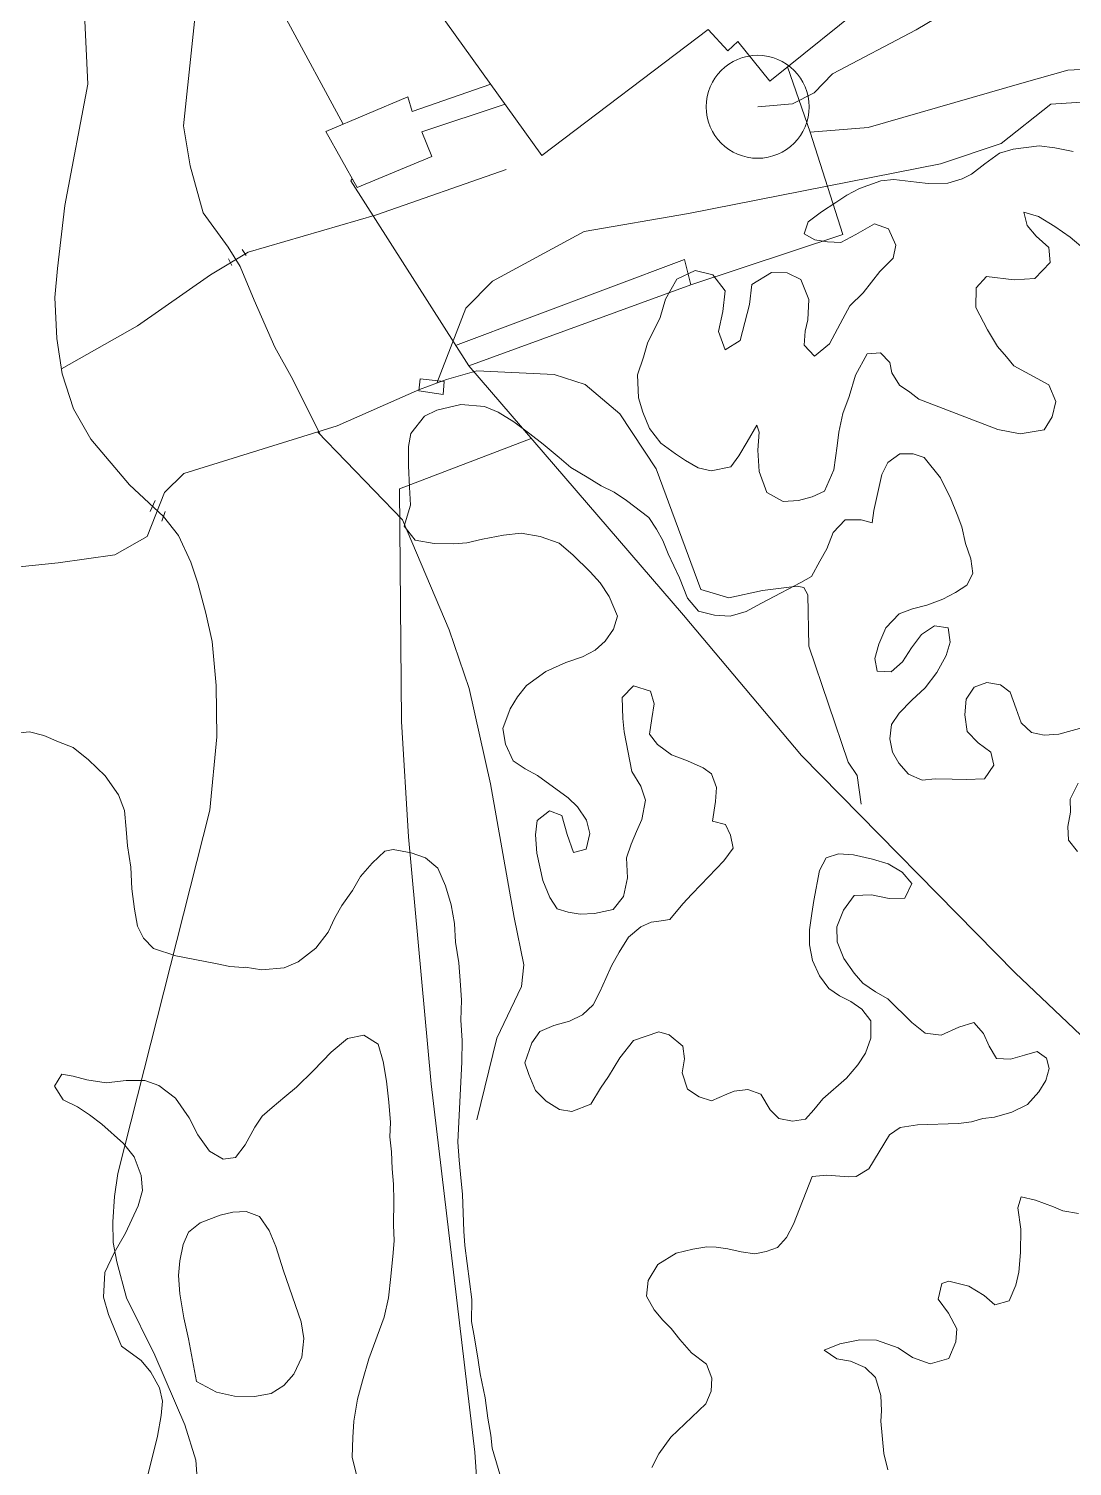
# Model space of a CAD drawing. Header units: metres. Extents: x 4652992 to 4879070, y 2074171 to 2309877.
# Drawn here: x 4654432.9 to 4654473.4, y 2308153 to 2308208.8 of the extents above; entities that cross this region are included whole.
import ezdxf

# ---------------------------------------------------------------- set-up
doc = ezdxf.new("R2010")
doc.units = ezdxf.units.M
doc.header["$MEASUREMENT"] = 0
doc.linetypes.add('DGN Style 3', pattern=[92.779933, 66.271381, -26.508552])
for name, color, linetype, lineweight in [('Level 1', 2, 'Continuous', 0), ('Level 14', 6, 'Continuous', 0), ('Level 20', 30, 'DGN Style 3', 0), ('Level 30', 5, 'Continuous', 0), ('Level 31', 38, 'Continuous', 0), ('Level 35', 4, 'Continuous', 0), ('Level 37', 3, 'Continuous', 0), ('Level 40', 1, 'Continuous', 0), ('Level 47', 6, 'Continuous', 0)]:
    doc.layers.add(name, color=color, linetype=linetype, lineweight=lineweight)

# ---------------------------------------------------------------- blocks, each defined once
blk = doc.blocks.new('TANQUE_1')
at = {"layer": 'Level 14'}
blk.add_circle((-0.000006, 0.000025, 0.000008), 2, dxfattribs=at)

msp = doc.modelspace()

# ---------------------------------------------------------------- linework, layer by layer
at = {"layer": 'Level 1'}
for points in [[(4654439.457403, 2308151.751344, 1341.28), (4654439.359841, 2308153.199563, 1341.24), (4654438.925565, 2308154.56282, 1341.2), (4654437.76087, 2308157.269176, 1341), (4654436.663024, 2308159.494144, 1340.96), (4654436.281782, 2308160.892442, 1340.84), (4654436.141632, 2308161.649942, 1340.78), (4654436.130352, 2308162.442585, 1340.78), (4654436.192087, 2308163.43349, 1340.68), (4654436.322229, 2308164.319576, 1340.64), (4654439.904414, 2308178.43187, 1340), (4654440.169428, 2308181.282296, 1339.96), (4654440.144365, 2308183.278478, 1339.82), (4654439.995239, 2308184.980162, 1339.82), (4654439.74652, 2308186.078477, 1339.82), (4654439.437658, 2308187.249566, 1339.8), (4654439.15839, 2308188.065164, 1339.8), (4654438.68415, 2308189.101979, 1339.78), (4654438.100387, 2308189.841401, 1339.72), (4654436.785996, 2308191.060686, 1339.7), (4654435.272978, 2308192.836314, 1339.62), (4654434.602615, 2308194.018576, 1339.6), (4654434.16834, 2308195.381833, 1339.58), (4654433.961572, 2308196.745395, 1339.52), (4654433.880853, 2308198.342259, 1339.5), (4654433.985372, 2308199.461446, 1339.5), (4654434.270566, 2308201.912656, 1339.5), (4654435.160467, 2308206.628051, 1339), (4654434.899601, 2308212.106367, 1338.78)], [(4654451.417009, 2308203.305475, 1341.12), (4654446.370184, 2308201.551406, 1340.64), (4654441.395543, 2308200.094989, 1340), (4654439.922817, 2308199.225379, 1339.76), (4654437.093927, 2308197.235635, 1339.74), (4654434.14025, 2308195.567073, 1339.571849)]]:
    msp.add_polyline3d(points, dxfattribs=at)
at = {"layer": 'Level 20', "linetype": 'Continuous'}
for points in [[(4654444.182394, 2308193.016031, 1340.904366), (4654443.124265, 2308195.152902, 1341.044366), (4654442.429672, 2308196.41701, 1340.784366), (4654441.62687, 2308198.239752, 1340.384366), (4654441.081566, 2308199.548895, 1340.144366), (4654440.611658, 2308200.291023, 1340.064366), (4654439.639393, 2308201.629042, 1340.024366), (4654439.130486, 2308203.450991, 1339.964366), (4654438.871855, 2308205.005801, 1339.904366), (4654439.49975, 2308210.904809, 1339.704366), (4654439.365889, 2308212.463903, 1339.644366), (4654438.826708, 2308213.940147, 1339.604366), (4654437.73503, 2308216.344342, 1339.564366), (4654436.244155, 2308218.832787, 1339.604366), (4654434.160039, 2308222.135314, 1339.584366), (4654432.759313, 2308224.681275, 1339.604366)], [(4654461.182444, 2308205.744275, 1342.069872), (4654462.539701, 2308205.861125, 1342.459872), (4654463.373479, 2308206.28621, 1343.389872), (4654464.085351, 2308207.026098, 1344.229872), (4654467.343739, 2308208.72741, 1344.899872), (4654469.5675, 2308210.068834, 1344.999872)], [(4654448.716677, 2308195.011702, 1341.157201), (4654449.845841, 2308197.926313, 1340.937201), (4654450.880913, 2308198.972164, 1340.937201), (4654454.440459, 2308200.902059, 1341.237201), (4654458.495232, 2308201.600442, 1341.317201), (4654468.279661, 2308203.527356, 1343.357201), (4654470.645682, 2308204.322972, 1343.637201), (4654472.57432, 2308205.850521, 1344.077201), (4654478.766001, 2308206.250539, 1345.497201), (4654481.399141, 2308206.51767, 1345.637201), (4654483.743614, 2308206.251684, 1345.777201), (4654485.136678, 2308206.00358, 1345.837201), (4654486.493462, 2308206.006819, 1345.877201), (4654487.425192, 2308206.038779, 1345.877201), (4654489.087936, 2308205.825184, 1345.897201), (4654489.748274, 2308205.883919, 1345.857201), (4654491.300985, 2308206.074297, 1345.757201), (4654491.899381, 2308205.993788, 1345.697201), (4654492.829744, 2308205.812806, 1345.677201), (4654493.846693, 2308205.674486, 1345.677201), (4654494.913773, 2308205.967284, 1345.697201), (4654500.703471, 2308208.843296, 1345.957201)], [(4654429.204076, 2308187.550342, 1341.257201), (4654434.00816, 2308188.033259, 1340.397201), (4654436.210094, 2308188.347408, 1339.857201), (4654437.465494, 2308189.059405, 1339.777201), (4654438.138479, 2308190.763908, 1339.617201), (4654438.890676, 2308191.50566, 1339.717201), (4654444.850325, 2308193.362491, 1341.077201), (4654448.051144, 2308194.763137, 1341.197201), (4654449.09586, 2308195.153321, 1341.237201), (4654450.266899, 2308195.486365, 1341.397201), (4654453.281088, 2308195.35467, 1341.677201), (4654454.476712, 2308194.965361, 1341.857201), (4654455.829733, 2308193.82571, 1341.917201), (4654457.237477, 2308191.682694, 1342.697201), (4654458.97549, 2308186.998122, 1344.437201), (4654460.062793, 2308186.677419, 1344.697201), (4654461.363399, 2308186.967898, 1344.857201), (4654462.711834, 2308187.126225, 1345.777201), (4654462.980703, 2308187.08482, 1345.897201), (4654463.132141, 2308186.793502, 1345.977201), (4654463.167802, 2308184.802322, 1346.377201), (4654464.698906, 2308180.298687, 1347.597201), (4654465.047519, 2308179.782707, 1348.217201), (4654465.20083, 2308178.66701, 1348.657201)], [(4654450.26707, 2308166.405505, 1344.089154), (4654451.053538, 2308169.580658, 1343), (4654452.00242, 2308171.590841, 1342.66), (4654452.103104, 2308172.423067, 1342.54), (4654451.719526, 2308174.267531, 1342), (4654450.803428, 2308179.457938, 1341.4), (4654449.968437, 2308183.159609, 1341.28), (4654449.197841, 2308185.437899, 1341.22), (4654447.388492, 2308189.704071, 1341), (4654444.079496, 2308193.122326, 1340.901296)]]:
    msp.add_polyline3d(points, dxfattribs=at)
at = {"layer": 'Level 30', "color": 1}
msp.add_polyline3d([(4654470.768681, 2308214.782177, 1343.781685), (4654469.371217, 2308213.630139, 1343.691685), (4654469.712781, 2308213.230544, 1343.631685), (4654461.654421, 2308206.744453, 1343.771685), (4654460.412326, 2308208.278542, 1344.141685), (4654460.016449, 2308207.920382, 1344.241685), (4654459.255724, 2308208.751186, 1344.471685), (4654452.800388, 2308203.853547, 1344.261685), (4654439.690294, 2308222.096924, 1344.551685), (4654456.308879, 2308234.21679, 1344.341685), (4654462.873666, 2308225.207286, 1344.411685), (4654454.958006, 2308219.117568, 1344.581685), (4654456.893985, 2308216.523073, 1344.851685), (4654465.474377, 2308222.624785, 1344.321685), (4654470.768681, 2308214.782177, 1343.781685)], dxfattribs=at)
at = {"layer": 'Level 31'}
msp.add_polyline3d([(4654451.370656, 2308205.843094, 1342.911685), (4654448.129525, 2308204.769292, 1343.111685), (4654448.525518, 2308203.818465, 1343.181685), (4654445.622644, 2308202.604846, 1343.151685), (4654444.400715, 2308204.787384, 1343.121685), (4654447.595647, 2308206.137207, 1343.101685), (4654447.759932, 2308205.562393, 1343.121685), (4654450.814517, 2308206.61699, 1342.805756)], dxfattribs=at)
msp.add_3dface([(4654448.960457, 2308194.568846, 1341.85021), (4654448.014748, 2308194.718696, 1341.93521), (4654448.066684, 2308195.176162, 1341.93021), (4654449.004532, 2308195.077476, 1341.92521)], dxfattribs=at)
at = {"layer": 'Level 35'}
msp.add_polyline3d([(4654445.073707, 2308205.071715, 1342.769549), (4654442.864414, 2308209.162704, 1342.469549), (4654437.219941, 2308219.727984, 1342.089549), (4654427.569915, 2308237.527569, 1341.509549), (4654430.801071, 2308241.590477, 1341.629549), (4654431.983643, 2308240.789287, 1341.704815)], dxfattribs=at)
at = {"layer": 'Level 37'}
msp.add_line((4654463.216101, 2308204.753555, 1343.8572), (4654462.334371, 2308207.291737, 1343.759871), dxfattribs=at)
for points in [[(4654458.588866, 2308198.828797, 1343.357201), (4654464.495673, 2308200.790945, 1344.017201), (4654463.2161, 2308204.753555, 1343.857201), (4654465.478011, 2308204.942225, 1345.017201), (4654471.535651, 2308206.690945, 1346.297201), (4654473.234375, 2308207.164907, 1346.297201), (4654485.702996, 2308207.818314, 1346.257201), (4654492.75845, 2308208.630093, 1346.257201), (4654497.57534, 2308210.035234, 1346.217201), (4654505.550788, 2308214.179088, 1345.857201), (4654513.142995, 2308218.252459, 1345.617201), (4654514.769204, 2308219.422742, 1345.577201), (4654513.965154, 2308223.118555, 1345.217201), (4654515.517988, 2308223.895705, 1345.137201)], [(4654445.430112, 2308202.948735, 1342.112363), (4654445.430112, 2308202.948735, 1342.102363), (4654445.374051, 2308202.866206, 1342.072363), (4654449.956225, 2308195.680884, 1342.872363), (4654458.588866, 2308198.828797, 1343.522363), (4654458.336093, 2308199.817906, 1343.432363), (4654449.447953, 2308196.477906, 1342.802363)], [(4654449.958532, 2308195.681725, 1342.742363), (4654458.303175, 2308185.99843, 1345.132363), (4654462.878914, 2308180.557502, 1348.232363), (4654471.181475, 2308172.114167, 1352.872363), (4654479.334352, 2308164.395138, 1357.932363), (4654490.94853, 2308154.853255, 1363.192363)], [(4654452.388761, 2308192.861637, 1343.082363), (4654447.265871, 2308190.915306, 1342.132363), (4654447.345805, 2308181.879299, 1341.972363), (4654447.612372, 2308177.393826, 1342.392363), (4654448.501553, 2308167.811858, 1344.272363), (4654450.190112, 2308153.504967, 1348.322363), (4654451.654963, 2308131.904718, 1348.582363)]]:
    msp.add_polyline3d(points, dxfattribs=at)
at = {"layer": 'Level 40', "color": 3}
for points in [[(4654467.448332, 2308194.389803, 1350.410038), (4654467.093121, 2308194.662326, 1350.130038), (4654466.690591, 2308194.929622, 1349.930038), (4654466.398257, 2308195.416934, 1349.750038), (4654466.316823, 2308195.814176, 1349.330038), (4654465.954689, 2308196.194579, 1348.850038), (4654465.437396, 2308196.151605, 1348.550038), (4654464.976845, 2308195.321317, 1348.550038), (4654464.731761, 2308194.491214, 1348.650038), (4654464.495812, 2308193.84162, 1348.690038), (4654464.33523, 2308193.115326, 1348.650038), (4654464.263718, 2308192.583096, 1348.650038), (4654464.134896, 2308191.652467, 1348.370038), (4654463.780472, 2308190.815009, 1348.310038), (4654463.301364, 2308190.596752, 1348.270038), (4654462.76159, 2308190.452096, 1348.210038), (4654462.170786, 2308190.424618, 1348.130038), (4654461.539443, 2308190.770558, 1347.830038), (4654461.241042, 2308191.578412, 1347.550038), (4654461.193935, 2308192.409302, 1347.450038), (4654461.241966, 2308193.113715, 1347.450038), (4654461.146329, 2308193.377124, 1346.950038), (4654460.774848, 2308192.740901, 1346.930038), (4654460.452041, 2308192.185633, 1346.810038), (4654460.143436, 2308191.764198, 1346.690038), (4654459.370281, 2308191.607931, 1346.650038), (4654458.873615, 2308191.72784, 1346.650038), (4654458.382871, 2308192.013734, 1346.650038), (4654457.991832, 2308192.263404, 1346.430038), (4654457.423866, 2308192.687201, 1346.010038), (4654456.979442, 2308193.252185, 1345.650038), (4654456.719224, 2308193.884756, 1345.430038), (4654456.549076, 2308194.437527, 1345.330038), (4654456.518028, 2308195.341047, 1345.330038), (4654456.745698, 2308196.022792, 1345.310038), (4654456.897145, 2308196.568576, 1345.310038), (4654457.393024, 2308197.558649, 1345.250038), (4654457.597713, 2308198.275644, 1345.210038), (4654458.045418, 2308199.047829, 1345.210038), (4654458.750985, 2308199.385577, 1345.290038), (4654459.438781, 2308199.225374, 1345.510038), (4654459.914466, 2308198.592987, 1345.710038), (4654459.829252, 2308197.789992, 1345.810038), (4654459.659035, 2308197.020121, 1345.950038), (4654459.917897, 2308196.311821, 1346.150038), (4654460.505845, 2308196.674365, 1346.230038), (4654460.861481, 2308198.074077, 1345.970038), (4654460.954974, 2308198.844921, 1345.950038), (4654461.71885, 2308199.307203, 1346.090038), (4654462.332636, 2308199.299429, 1346.190038), (4654462.859207, 2308199.036389, 1346.290038), (4654463.164031, 2308198.257588, 1346.570038), (4654463.129347, 2308197.474346, 1346.870038), (4654463.032998, 2308197.038569, 1347.150038), (4654462.987679, 2308196.485614, 1347.190038), (4654463.387496, 2308196.06686, 1347.310038), (4654463.968522, 2308196.537285, 1347.650038), (4654464.490594, 2308197.506632, 1347.670038), (4654464.756448, 2308198.013095, 1347.710038), (4654465.285087, 2308198.524969, 1347.710038), (4654465.928489, 2308199.347115, 1347.790038), (4654466.442426, 2308199.862088, 1347.790038), (4654466.554834, 2308200.370494, 1347.730038), (4654466.265211, 2308201.009264, 1347.550038), (4654465.722582, 2308201.199675, 1347.510038), (4654465.000957, 2308200.789298, 1347.330038), (4654464.407941, 2308200.47343, 1347.070038), (4654463.892005, 2308200.506185, 1346.870038), (4654463.400405, 2308200.579417, 1346.630038), (4654462.991453, 2308200.817661, 1346.230038), (4654463.138332, 2308201.273191, 1345.730038), (4654463.65598, 2308201.665759, 1345.670038), (4654464.214524, 2308202.034502, 1345.630038), (4654464.644459, 2308202.308735, 1345.630038), (4654465.133203, 2308202.57057, 1345.630038), (4654465.967879, 2308202.865896, 1345.630038), (4654466.47368, 2308202.926497, 1345.830038), (4654467.357174, 2308202.816255, 1346.330038), (4654467.807878, 2308202.766847, 1346.550038), (4654468.563619, 2308202.774755, 1346.850038), (4654469.124519, 2308202.945364, 1346.890038), (4654469.487865, 2308203.127214, 1347.310038), (4654470.008725, 2308203.534308, 1347.310038), (4654470.576904, 2308203.946629, 1347.350038), (4654471.101975, 2308204.094384, 1347.570038), (4654472.116791, 2308204.230111, 1347.870038), (4654472.72922, 2308204.146608, 1348.310038), (4654473.438142, 2308204.012357, 1348.330038)], [(4654474.485511, 2308199.701958, 1350.190038), (4654473.316462, 2308200.678157, 1349.810038), (4654472.730582, 2308201.090527, 1349.650038), (4654472.094172, 2308201.483144, 1349.530038), (4654471.515714, 2308201.650702, 1349.530038), (4654471.648179, 2308201.136282, 1349.670038), (4654472.00389, 2308200.726827, 1349.810038), (4654472.48871, 2308200.27495, 1349.850038), (4654472.546307, 2308199.700298, 1349.870038), (4654471.947867, 2308199.081515, 1349.890038), (4654471.149875, 2308199.021702, 1349.890038), (4654470.07204, 2308199.157712, 1349.850038), (4654469.665586, 2308198.711296, 1349.870038), (4654469.652027, 2308197.954007, 1349.970038), (4654470.105731, 2308197.083007, 1349.970038), (4654470.501481, 2308196.437066, 1350.190038), (4654470.842489, 2308196.03071, 1350.290038), (4654471.134323, 2308195.68033, 1350.550038), (4654472.496714, 2308194.952228, 1350.810038), (4654472.768422, 2308194.302031, 1350.910038), (4654472.622043, 2308193.70957, 1350.990038), (4654472.308871, 2308193.19788, 1351.010038), (4654471.382269, 2308193.043556, 1351.010038), (4654470.511622, 2308193.211902, 1350.990038), (4654467.448332, 2308194.389803, 1350.410038)], [(4654447.658975, 2308190.975485, 1344.730038), (4654447.611869, 2308191.806376, 1344.570038), (4654447.622216, 2308192.549139, 1344.470038), (4654447.705219, 2308193.063744, 1344.470038), (4654448.23657, 2308193.727076, 1344.470038), (4654448.71889, 2308193.959859, 1344.470038), (4654449.646847, 2308194.189912, 1344.470038), (4654450.566169, 2308194.102523, 1344.510038), (4654451.102375, 2308193.88306, 1344.630038), (4654451.712593, 2308193.511168, 1344.810038), (4654452.332945, 2308193.045921, 1345.030038), (4654452.845314, 2308192.649048, 1345.270038), (4654453.467522, 2308192.122599, 1345.170038), (4654453.921081, 2308191.738124, 1345.250038), (4654454.560703, 2308191.360033, 1345.390038), (4654455.103833, 2308191.03269, 1345.470038), (4654455.600999, 2308190.775848, 1345.490038), (4654456.085319, 2308190.460903, 1345.530038), (4654456.952899, 2308189.791507, 1345.690038), (4654457.254868, 2308189.347773, 1345.710038), (4654457.494816, 2308188.90191, 1345.710038), (4654457.704004, 2308188.386518, 1345.750038), (4654458.14486, 2308187.457415, 1345.750038), (4654458.461175, 2308186.660988, 1345.750038), (4654458.889042, 2308186.160306, 1345.750038), (4654459.500115, 2308186.001075, 1345.850038), (4654460.107477, 2308185.96425, 1346.310038), (4654460.733609, 2308186.151512, 1347.010038), (4654461.135995, 2308186.370741, 1347.370038), (4654461.570997, 2308186.598296, 1347.610038), (4654462.858089, 2308187.269537, 1347.690038), (4654463.278389, 2308187.500192, 1347.890038), (4654463.596128, 2308188.102137, 1348.370038), (4654463.870261, 2308188.576448, 1348.630038), (4654464.117701, 2308189.208417, 1348.850038), (4654464.581108, 2308189.703637, 1349.010038), (4654465.198104, 2308189.71039, 1349.150038), (4654465.63275, 2308189.588352, 1349.430038), (4654465.691416, 2308190.062479, 1349.590038), (4654466.002945, 2308191.47149, 1349.590038), (4654466.244461, 2308191.937474, 1349.650038), (4654466.701944, 2308192.266711, 1349.730038), (4654467.224304, 2308192.263009, 1349.990038), (4654467.655738, 2308192.126446, 1350.290038), (4654468.282158, 2308191.340658, 1350.330038), (4654468.686687, 2308190.525634, 1350.650038), (4654468.935414, 2308189.910689, 1350.970038), (4654469.106918, 2308189.433647, 1351.150038), (4654469.257796, 2308188.793721, 1351.470038), (4654469.462416, 2308188.188074, 1351.690038), (4654469.537927, 2308187.624848, 1351.690038)], [(4654457.073751, 2308152.910003, 1350.233515), (4654457.337425, 2308153.436232, 1350.033515), (4654457.809045, 2308154.088368, 1349.713515), (4654459.172706, 2308155.384442, 1349.673515), (4654459.369155, 2308155.878445, 1349.673515), (4654459.400327, 2308156.375146, 1349.233515), (4654459.200214, 2308156.918279, 1348.913515), (4654458.615558, 2308157.35572, 1348.533515), (4654458.154033, 2308157.875128, 1348.393515), (4654457.824521, 2308158.30707, 1348.173515), (4654457.501975, 2308158.630924, 1347.953515), (4654457.166194, 2308159.033641, 1347.813515), (4654456.858625, 2308159.567865, 1347.813515), (4654456.926195, 2308160.163947, 1347.853515), (4654457.301679, 2308160.78966, 1347.913515), (4654458.013467, 2308161.225927, 1348.033515), (4654458.665693, 2308161.384569, 1348.213515), (4654459.212379, 2308161.472952, 1348.433515), (4654459.571844, 2308161.46175, 1349.033515), (4654460.026226, 2308161.401011, 1349.553515), (4654460.543481, 2308161.281926, 1349.493515), (4654461.070139, 2308161.206677, 1349.913515), (4654461.512504, 2308161.300762, 1350.173515), (4654461.952952, 2308161.456197, 1350.613515), (4654462.30719, 2308161.842316, 1350.713515), (4654462.56773, 2308162.353934, 1350.853515), (4654463.296402, 2308164.204241, 1351.033515), (4654463.865729, 2308164.257596, 1351.453515), (4654464.711622, 2308164.194463, 1351.613515), (4654465.001946, 2308164.212384, 1352.133515), (4654465.502652, 2308164.508133, 1352.273515), (4654466.298205, 2308165.826813, 1352.273515), (4654466.720366, 2308166.107849, 1352.293515), (4654467.392098, 2308166.216851, 1352.893515), (4654468.985134, 2308166.262822, 1353.773515), (4654469.482185, 2308166.330688, 1353.973515), (4654469.930819, 2308166.453997, 1354.373515), (4654470.381369, 2308166.515956, 1354.693515), (4654471.05432, 2308166.70092, 1354.993515), (4654471.662483, 2308167.005578, 1354.993515), (4654472.099621, 2308167.496984, 1354.913515), (4654472.373397, 2308167.929739, 1354.733515), (4654472.505755, 2308168.406125, 1354.573515), (4654472.396207, 2308168.809148, 1354.293515), (4654472.043532, 2308169.062845, 1354.033515), (4654471.545263, 2308168.919018, 1353.693515), (4654471.000493, 2308168.769286, 1353.273515), (4654470.461295, 2308168.786088, 1353.133515), (4654470.173233, 2308169.270673, 1352.813515), (4654469.960581, 2308169.755359, 1352.713515), (4654469.584568, 2308170.181394, 1352.553515), (4654468.990163, 2308170.011144, 1352.133515), (4654468.303454, 2308169.691772, 1351.873515), (4654467.686929, 2308169.769822, 1351.853515), (4654467.17455, 2308170.192752, 1351.473515), (4654466.240876, 2308171.111773, 1351.133515), (4654465.754969, 2308171.376976, 1350.853515), (4654465.270281, 2308171.718141, 1350.833515), (4654464.931365, 2308172.106246, 1350.473515), (4654464.525744, 2308172.675396, 1350.373515), (4654464.272164, 2308173.320711, 1350.353515), (4654464.261189, 2308173.90208, 1350.353515), (4654464.521031, 2308174.551008, 1350.373515), (4654464.930476, 2308175.124179, 1350.453515), (4654465.597855, 2308175.142608, 1350.613515), (4654466.291707, 2308175.003311, 1350.793515), (4654466.898131, 2308175.018736, 1351.053515), (4654467.171209, 2308175.588802, 1351.173515), (4654466.798331, 2308176.029449, 1351.133515), (4654466.249553, 2308176.352998, 1350.993515), (4654465.640516, 2308176.536233, 1350.813515), (4654464.906433, 2308176.698848, 1350.553515), (4654464.327004, 2308176.738968, 1350.113515), (4654463.840056, 2308176.577628, 1349.893515), (4654463.585786, 2308176.095233, 1349.893515), (4654463.363913, 2308174.920481, 1349.953515), (4654463.286241, 2308174.417875, 1350.013515), (4654463.194811, 2308173.780859, 1350.033515), (4654463.191331, 2308173.202393, 1350.053515), (4654463.317949, 2308172.597808, 1350.213515), (4654463.580933, 2308171.996329, 1350.433515), (4654463.944407, 2308171.511846, 1350.593515), (4654464.366223, 2308171.229027, 1350.753515), (4654464.800578, 2308171.004655, 1350.893515), (4654465.233714, 2308170.704323, 1350.953515), (4654465.574547, 2308170.254868, 1350.993515), (4654465.581168, 2308169.582926, 1350.993515), (4654465.365911, 2308169.001252, 1350.933515), (4654465.07141, 2308168.542176, 1350.853515), (4654464.628003, 2308168.021547, 1350.733515), (4654463.719069, 2308167.228588, 1350.313515), (4654463.369882, 2308166.795732, 1349.913515), (4654463.036369, 2308166.435934, 1349.493515), (4654462.536183, 2308166.353457, 1349.353515), (4654462.001339, 2308166.460832, 1349.293515), (4654461.667473, 2308166.8022, 1348.913515), (4654461.300168, 2308167.409382, 1348.653515), (4654460.795452, 2308167.586914, 1348.473515), (4654460.269491, 2308167.524853, 1348.453515), (4654459.986135, 2308167.398845, 1348.033515), (4654459.390511, 2308167.152634, 1347.793515), (4654458.908436, 2308167.295139, 1347.513515), (4654458.460845, 2308167.598374, 1347.413515), (4654458.250631, 2308168.234982, 1347.373515), (4654458.337707, 2308168.781425, 1347.353515), (4654458.275878, 2308169.266314, 1347.493515), (4654457.737723, 2308169.70966, 1347.093515), (4654457.339245, 2308169.820141, 1346.753515), (4654456.362212, 2308169.482848, 1346.613515), (4654455.826502, 2308168.813097, 1346.613515), (4654455.385709, 2308168.093807, 1346.653515), (4654455.076752, 2308167.637633, 1346.713515), (4654454.701268, 2308167.01192, 1346.753515), (4654453.963008, 2308166.73338, 1346.673515), (4654453.48285, 2308166.814535, 1346.493515), (4654452.962982, 2308167.13228, 1346.193515), (4654452.554924, 2308167.549508, 1345.933515), (4654452.295074, 2308168.165599, 1345.493515), (4654452.137109, 2308168.624065, 1345.273515), (4654452.407574, 2308169.392791, 1345.013515), (4654452.713396, 2308169.834353, 1345.033515), (4654453.262519, 2308170.074659, 1345.113515), (4654453.871379, 2308170.242007, 1345.233515), (4654454.377137, 2308170.491018, 1345.453515), (4654454.792331, 2308170.880141, 1345.513515), (4654455.049736, 2308171.377147, 1345.553515), (4654455.281365, 2308171.894569, 1345.573515), (4654455.506724, 2308172.382767, 1345.633515), (4654455.802444, 2308172.917805, 1345.673515), (4654456.168524, 2308173.499682, 1345.753515), (4654456.647808, 2308173.90642, 1345.993515), (4654457.048026, 2308174.085173, 1346.293515), (4654457.341484, 2308174.117705, 1346.913515), (4654457.763124, 2308174.185469, 1347.233515), (4654458.27184, 2308174.799675, 1347.373515), (4654458.622943, 2308175.171182, 1347.453515), (4654458.970912, 2308175.528077, 1347.493515), (4654459.864692, 2308176.461249, 1347.893515), (4654460.226419, 2308176.952553, 1347.893515), (4654460.124358, 2308177.46076, 1347.733515), (4654459.928078, 2308177.881195, 1347.413515), (4654459.428414, 2308178.01199, 1347.233515), (4654459.544922, 2308178.7659, 1346.993515), (4654459.585498, 2308179.306436, 1346.973515), (4654459.385386, 2308179.84957, 1346.813515), (4654459.058487, 2308180.082851, 1346.493515), (4654458.450669, 2308180.342047, 1346.453515), (4654457.839716, 2308180.586631, 1346.053515), (4654457.292157, 2308180.986141, 1345.613515), (4654456.985285, 2308181.383055, 1345.573515), (4654457.070446, 2308181.990847, 1345.473515), (4654457.163792, 2308182.566513, 1345.173515), (4654457.012096, 2308183.054203, 1344.913515), (4654456.362829, 2308183.260755, 1344.773515), (4654455.917506, 2308182.801476, 1344.753515), (4654455.93928, 2308181.989321, 1344.793515), (4654455.99484, 2308181.475208, 1344.793515), (4654456.297887, 2308179.935974, 1344.813515), (4654456.642551, 2308179.36382, 1344.853515), (4654456.828209, 2308178.823588, 1344.873515), (4654456.68279, 2308178.075482, 1344.873515), (4654456.47502, 2308177.598993, 1344.813515), (4654456.264116, 2308177.107893, 1344.793515), (4654456.090308, 2308176.578863, 1344.733515), (4654456.121487, 2308175.810544, 1344.733515), (4654455.964748, 2308175.079952, 1344.653515), (4654455.570976, 2308174.57984, 1344.533515), (4654454.843339, 2308174.421096, 1344.473515), (4654454.280282, 2308174.396965, 1344.473515), (4654453.814579, 2308174.475218, 1344.253515), (4654453.390326, 2308174.606115, 1344.013515), (4654453.107314, 2308175.043961, 1343.893515), (4654452.842413, 2308175.70679, 1343.813515), (4654452.601196, 2308176.761135, 1343.773515), (4654452.557478, 2308177.471006, 1343.773515), (4654452.618779, 2308178.037865, 1343.813515), (4654453.088659, 2308178.400767, 1343.993515), (4654453.578919, 2308178.226137, 1344.133515), (4654453.781645, 2308177.484343, 1344.373515), (4654454.025821, 2308176.795193, 1344.533515), (4654454.520955, 2308176.924408, 1344.733515), (4654454.663937, 2308177.520591, 1344.753515), (4654454.536101, 2308178.049215, 1344.733515), (4654454.178896, 2308178.562921, 1344.693515), (4654453.81612, 2308178.910093, 1344.653515), (4654452.629219, 2308179.773264, 1344.513515), (4654452.143312, 2308180.038467, 1344.393515), (4654451.681265, 2308180.344604, 1344.213515), (4654451.38432, 2308180.998625, 1344.113515), (4654451.286613, 2308181.597406, 1344.113515), (4654451.571533, 2308182.363229, 1344.153515), (4654451.854714, 2308182.839819, 1344.153515), (4654452.203901, 2308183.272676, 1344.173515), (4654452.955221, 2308183.822936, 1344.173515), (4654453.723611, 2308184.171633, 1344.193515), (4654454.373921, 2308184.391624, 1344.233515), (4654454.865223, 2308184.643538, 1344.333515), (4654455.256558, 2308184.991727, 1344.413515), (4654455.583104, 2308185.459611, 1344.613515), (4654455.736187, 2308185.96232, 1344.753515), (4654455.417819, 2308186.72733, 1344.713515), (4654455.06375, 2308187.255648, 1344.653515), (4654454.673282, 2308187.684586, 1344.613515), (4654454.002416, 2308188.35271, 1344.573515), (4654453.46426, 2308188.796056, 1344.433515), (4654452.737666, 2308189.063856, 1344.233515), (4654451.994178, 2308189.182636, 1344.153515), (4654451.31426, 2308189.105759, 1344.113515), (4654450.496757, 2308188.949816, 1344.053515), (4654449.87971, 2308188.814594, 1344.053515), (4654449.382502, 2308188.775577, 1344.123515), (4654448.609309, 2308188.783481, 1344.173515), (4654447.877756, 2308188.915215, 1344.183515), (4654447.448826, 2308189.460431, 1344.193515), (4654447.699791, 2308190.280954, 1344.313515), (4654447.658975, 2308190.975485, 1344.730038)], [(4654469.537927, 2308187.624848, 1351.690038), (4654469.304329, 2308187.174456, 1351.490038), (4654468.860796, 2308186.890696, 1351.390038), (4654468.376317, 2308186.630725, 1351.150038), (4654467.759509, 2308186.397401, 1350.810038), (4654467.191096, 2308186.2476, 1350.510038), (4654466.675166, 2308186.056142, 1350.370038), (4654466.159966, 2308185.507008, 1350.270038), (4654465.888392, 2308184.877726, 1350.270038), (4654465.738728, 2308184.317165, 1350.270038), (4654465.820228, 2308183.834412, 1350.430038), (4654466.365369, 2308183.802363, 1350.610038), (4654466.801649, 2308184.196397, 1350.910038), (4654467.160322, 2308184.730416, 1350.810038), (4654467.548402, 2308185.258513, 1350.870038), (4654468.048704, 2308185.593021, 1350.970038), (4654468.584351, 2308185.516249, 1351.030038), (4654468.664731, 2308184.955999, 1351.010038), (4654468.509859, 2308184.44312, 1351.010038), (4654468.137406, 2308183.771973, 1350.950038), (4654467.689393, 2308183.178221, 1350.850038), (4654467.175313, 2308182.706585, 1350.830038), (4654466.68431, 2308182.199213, 1350.810038), (4654466.377195, 2308181.763625, 1350.810038), (4654466.318916, 2308181.200206, 1350.830038), (4654466.423493, 2308180.681717, 1351.110038), (4654466.671014, 2308180.258802, 1351.470038), (4654467.039325, 2308179.827108, 1351.690038), (4654467.572732, 2308179.59534, 1351.730038), (4654468.074883, 2308179.649671, 1351.850038), (4654468.732441, 2308179.641619, 1352.010038), (4654469.280747, 2308179.624477, 1352.090038), (4654469.991908, 2308179.652265, 1352.170038), (4654470.350582, 2308180.186284, 1352.270038), (4654470.24284, 2308180.689866, 1352.150038), (4654469.752618, 2308181.05284, 1352.050038), (4654469.322329, 2308181.481469, 1351.990038), (4654469.231531, 2308182.137086, 1351.950038), (4654469.2846, 2308182.748187, 1351.930038), (4654469.598044, 2308183.21359, 1351.950038), (4654470.081403, 2308183.396063, 1352.030038), (4654470.613885, 2308183.304384, 1352.470038), (4654470.995975, 2308183.009818, 1352.650038), (4654471.228597, 2308182.372277, 1352.650038), (4654471.418229, 2308181.821116, 1352.970038), (4654471.813902, 2308181.446092, 1353.230038), (4654472.313813, 2308181.345427, 1353.390038), (4654472.874777, 2308181.387915, 1353.590038), (4654474.062044, 2308181.708449, 1353.710038)], [(4654432.143331, 2308181.397288, 1344.528935), (4654432.891311, 2308181.472577, 1344.288935), (4654433.451988, 2308181.335326, 1344.208935), (4654434.016344, 2308181.086625, 1344.168935), (4654434.586524, 2308180.864468, 1343.808935), (4654435.185212, 2308180.387597, 1343.768935), (4654435.835707, 2308179.762188, 1343.728935), (4654436.349174, 2308179.025144, 1343.648935), (4654436.583375, 2308178.425723, 1343.648935), (4654436.647748, 2308177.693394, 1343.648935), (4654436.702618, 2308177.04597, 1343.728935), (4654436.830446, 2308176.218192, 1343.808935), (4654436.871521, 2308175.379685, 1343.848935), (4654436.978198, 2308174.583724, 1343.928935), (4654437.08702, 2308173.925756, 1344.048935), (4654437.323368, 2308173.464329, 1344.168935), (4654437.712071, 2308173.056176, 1344.248935), (4654438.57899, 2308172.77603, 1344.688935), (4654440.116638, 2308172.475539, 1344.888935), (4654440.68314, 2308172.364832, 1344.888935), (4654441.207339, 2308172.317757, 1345.048935), (4654441.267116, 2308172.333758, 1345.688935), (4654441.920371, 2308172.23378, 1345.888935), (4654442.78208, 2308172.314527, 1345.888935), (4654443.337548, 2308172.538168, 1345.728935), (4654444.016862, 2308173.069799, 1345.608935), (4654444.492014, 2308173.696693, 1345.288935), (4654444.755035, 2308174.254311, 1345.208935), (4654445.027559, 2308174.727024, 1345.128935), (4654445.43711, 2308175.311373, 1345.008935), (4654445.754083, 2308175.858448, 1344.968935), (4654446.205938, 2308176.379164, 1344.928935), (4654446.700096, 2308176.836247, 1344.928935), (4654447.025958, 2308176.91098, 1345.928935), (4654447.727342, 2308176.773914, 1345.968935), (4654448.27637, 2308176.583574, 1345.968935), (4654448.751826, 2308176.18615, 1345.928935), (4654449.049483, 2308175.49128, 1346.048935), (4654449.281538, 2308174.753865, 1346.208935), (4654449.405688, 2308174.037537, 1346.288935), (4654449.443084, 2308173.310479, 1346.688935), (4654449.576737, 2308172.509246, 1346.968935), (4654449.638963, 2308171.638923, 1347.328935), (4654449.678506, 2308171.04986, 1347.688935), (4654449.650301, 2308170.280257, 1347.688935), (4654449.703025, 2308169.494839, 1347.688935), (4654449.690147, 2308168.666876, 1347.688935), (4654449.538702, 2308165.540649, 1347.928935), (4654449.581923, 2308164.840136, 1348.368935), (4654449.633115, 2308164.304162, 1348.648935), (4654449.712815, 2308163.513472, 1348.848935), (4654449.766456, 2308162.091174, 1349.048935), (4654449.811824, 2308161.528655, 1349.288935), (4654450.082193, 2308159.427302, 1349.648935), (4654450.063491, 2308158.572794, 1349.728935), (4654450.178138, 2308157.941371, 1349.848935), (4654450.327118, 2308157.081777, 1350.168935), (4654450.405286, 2308156.540531, 1350.328935), (4654450.596569, 2308155.617305, 1350.528935), (4654450.703246, 2308154.821344, 1350.568935), (4654450.812068, 2308154.163376, 1350.568935), (4654450.869085, 2308153.653946, 1350.768935), (4654451.275564, 2308152.301109, 1350.968935)], [(4654473.634621, 2308179.478356, 1353.510038), (4654473.318937, 2308178.857957, 1353.510038), (4654473.335294, 2308178.357232, 1353.510038), (4654473.232906, 2308177.802696, 1353.630038), (4654473.257637, 2308177.269196, 1353.850038), (4654473.60808, 2308176.825555, 1354.150038)], [(4654445.754478, 2308152.004135, 1347.187311), (4654445.423871, 2308153.314319, 1347.007311), (4654445.448945, 2308154.077168, 1346.947311), (4654445.492789, 2308154.713397, 1346.927311), (4654445.642, 2308155.55888, 1346.927311), (4654445.824585, 2308156.274817, 1346.867311), (4654446.082282, 2308157.129282, 1346.867311), (4654446.669648, 2308158.747005, 1346.847311), (4654446.843889, 2308159.495329, 1346.707311), (4654446.928425, 2308160.323053, 1346.567311), (4654447.017138, 2308161.242085, 1346.167311), (4654447.058888, 2308161.72516, 1345.867311), (4654447.031797, 2308162.31417, 1345.807311), (4654447.050622, 2308163.26256, 1345.787311), (4654447.036051, 2308163.910492, 1345.747311), (4654446.979752, 2308164.505353, 1345.527311), (4654446.953707, 2308165.170941, 1345.407311), (4654446.894278, 2308165.751072, 1345.307311), (4654446.919342, 2308166.298919, 1345.167311), (4654446.859923, 2308167.094052, 1345.027311), (4654446.759824, 2308167.912692, 1344.987311), (4654446.632601, 2308168.675336, 1344.887311), (4654446.439656, 2308169.343644, 1344.847311), (4654445.876382, 2308169.702204, 1344.667311), (4654445.253625, 2308169.565885, 1344.387311), (4654444.607899, 2308169.034873, 1344.047311), (4654443.924611, 2308168.327098, 1343.887311), (4654443.268448, 2308167.675318, 1343.887311), (4654442.809451, 2308167.306546, 1343.887311), (4654442.323329, 2308166.881778, 1343.827311), (4654441.932138, 2308166.545494, 1343.747311), (4654441.645255, 2308166.126885, 1343.687311), (4654441.269692, 2308165.43425, 1343.567311), (4654440.89101, 2308164.941886, 1343.467311), (4654440.421597, 2308164.882349, 1343.267311), (4654439.892744, 2308165.187942, 1343.087311), (4654439.435885, 2308165.832333, 1342.947311), (4654439.102116, 2308166.48278, 1342.867311), (4654438.564942, 2308167.250762, 1342.807311), (4654437.924484, 2308167.747644, 1342.727311), (4654437.37059, 2308167.935394, 1342.647311), (4654436.656044, 2308167.940322, 1342.607311), (4654435.875777, 2308167.850915, 1342.607311), (4654435.121597, 2308167.955928, 1342.647311), (4654434.590651, 2308168.108365, 1342.707311), (4654434.149409, 2308168.181402, 1342.967311), (4654433.86774, 2308167.715676, 1343.087311), (4654434.197343, 2308167.188923, 1343.247311), (4654434.761663, 2308166.90694, 1343.247311), (4654435.228971, 2308166.59832, 1343.247311), (4654435.701492, 2308166.242583, 1343.347311), (4654436.546391, 2308165.489741, 1343.367311), (4654436.955273, 2308164.977821, 1343.347311), (4654437.22645, 2308164.247768, 1343.387311), (4654437.285879, 2308163.667637, 1343.307311), (4654437.113732, 2308163.072468, 1343.307311), (4654436.627577, 2308162.002694, 1343.307311), (4654436.177949, 2308161.248109, 1343.307311), (4654435.815943, 2308160.475971, 1343.307311), (4654435.76478, 2308159.518701, 1343.307311), (4654435.957726, 2308158.850393, 1343.367311), (4654436.474014, 2308157.625871, 1343.427311), (4654437.236515, 2308157.058468, 1343.427311), (4654437.614106, 2308156.614246, 1343.427311), (4654437.939532, 2308155.996185, 1343.427311), (4654438.058423, 2308155.48093, 1343.407311), (4654438.015626, 2308154.921278, 1343.407311), (4654437.861202, 2308154.122912, 1343.407311), (4654437.331182, 2308151.986904, 1343.367311)], [(4654473.643783, 2308162.765951, 1355.270038), (4654473.037784, 2308162.872434, 1354.930038), (4654472.671322, 2308163.02395, 1354.510038), (4654471.976179, 2308163.288286, 1354.450038), (4654471.420619, 2308163.415702, 1354.410038), (4654471.284735, 2308162.992268, 1354.090038), (4654471.399535, 2308162.160826, 1353.990038), (4654471.392425, 2308161.260665, 1353.950038), (4654471.322412, 2308160.497528, 1353.930038), (4654471.214814, 2308159.990674, 1353.890038), (4654470.946404, 2308159.3763, 1353.810038), (4654470.392694, 2308159.223539, 1353.590038), (4654469.979153, 2308159.586617, 1353.470038), (4654469.382844, 2308159.955408, 1353.410038), (4654468.6099, 2308160.142142, 1353.410038), (4654468.331462, 2308160.058308, 1352.910038), (4654468.187008, 2308159.450063, 1352.790038), (4654468.59198, 2308158.902174, 1352.830038), (4654468.922315, 2308158.291591, 1352.830038), (4654468.876695, 2308157.787802, 1352.830038), (4654468.601957, 2308157.143613, 1352.790038), (4654467.882226, 2308156.931015, 1352.650038), (4654467.198621, 2308157.177482, 1352.630038), (4654466.634883, 2308157.55526, 1352.270038), (4654465.792707, 2308157.849203, 1351.870038), (4654465.153017, 2308157.869202, 1351.690038), (4654464.369264, 2308157.716129, 1351.630038), (4654463.763994, 2308157.464937, 1351.610038), (4654464.260546, 2308157.131778, 1351.810038), (4654464.793028, 2308157.040099, 1351.870038), (4654465.352677, 2308156.787502, 1351.910038), (4654465.763054, 2308156.409517, 1352.050038), (4654465.965149, 2308155.700399, 1352.350038), (4654465.991925, 2308155.104309, 1352.690038), (4654465.968457, 2308154.704872, 1353.110038), (4654466.086032, 2308153.453164, 1353.210038), (4654466.241973, 2308152.81552, 1353.430038)], [(4654439.075601, 2308157.90328, 1344.107311), (4654438.884749, 2308158.724744, 1343.947311), (4654438.730413, 2308159.646394, 1343.907311), (4654438.684551, 2308160.362023, 1343.887311), (4654438.730478, 2308160.936406, 1343.927311), (4654438.865075, 2308161.569812, 1343.967311), (4654439.073726, 2308162.050166, 1344.027311), (4654439.529593, 2308162.404208, 1344.127311), (4654440.295267, 2308162.711543, 1344.227311), (4654440.791804, 2308162.827075, 1344.327311), (4654441.313372, 2308162.845449, 1344.467311), (4654441.834928, 2308162.64882, 1344.607311), (4654442.208342, 2308162.113291, 1344.727311), (4654442.457619, 2308161.495127, 1344.827311), (4654442.757993, 2308160.544222, 1344.887311), (4654443.448446, 2308158.563009, 1344.907311), (4654443.553769, 2308157.912255, 1344.907311), (4654443.47654, 2308157.190569, 1344.907311), (4654443.168783, 2308156.530422, 1344.887311), (4654442.770284, 2308156.088101, 1344.827311), (4654442.279996, 2308155.787027, 1344.707311), (4654441.631162, 2308155.671289, 1344.587311), (4654440.855071, 2308155.67319, 1344.407311), (4654440.157223, 2308155.828347, 1344.327311), (4654439.378025, 2308156.245521, 1344.207311), (4654439.075601, 2308157.90328, 1344.107311)]]:
    msp.add_polyline3d(points, dxfattribs=at)
at = {"layer": 'Level 47'}
for p, q in [((4654441.150249, 2308200.201973, 1339.965211), (4654441.311945, 2308199.973073, 1339.990211)), ((4654440.753493, 2308199.58279, 1339.99521), (4654440.624139, 2308199.835429, 1339.98021)), ((4654437.581502, 2308190.033715, 1339.74521), (4654437.775725, 2308190.454956, 1339.75521)), ((4654438.033083, 2308189.648202, 1339.77021), (4654438.165058, 2308190.03291, 1339.77521))]:
    msp.add_line(p, q, dxfattribs=at)

# ---------------------------------------------------------------- block references
at = {"layer": 'Level 14'}
msp.add_blockref('TANQUE_1', (4654461.18245, 2308205.74425, 1342.29315), dxfattribs=at)

doc.saveas('drawing.dxf')
